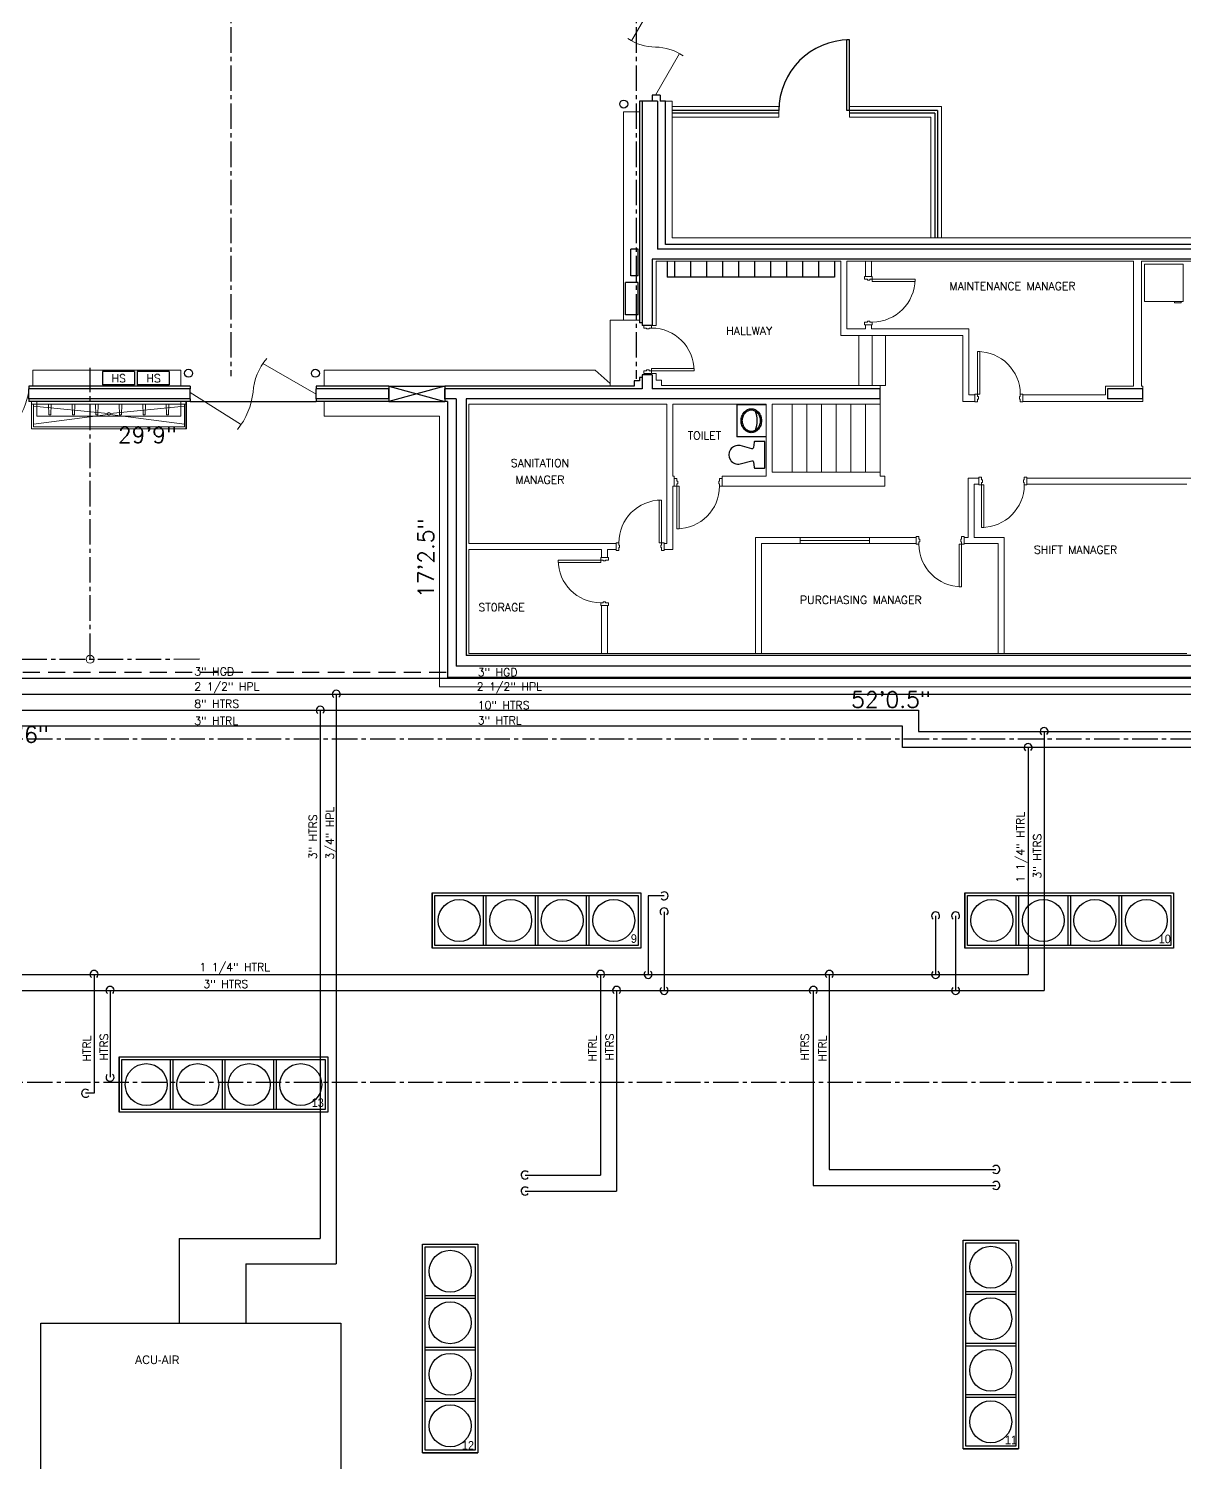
# Model space of a CAD drawing. Header units: inches. Extents: x -578 to 4567, y -980 to 6106.
# Drawn here: x 2530 to 3397, y 1670 to 2745 of the extents above; entities that cross this region are included whole.
import ezdxf
from ezdxf.enums import TextEntityAlignment as Align

# ---------------------------------------------------------------- set-up
doc = ezdxf.new("R2010")
doc.units = ezdxf.units.IN
doc.header["$LTSCALE"] = 25.4
doc.header["$MEASUREMENT"] = 0
doc.linetypes.add('CENTER2', pattern=[1.125, 0.75, -0.125, 0.125, -0.125])
doc.linetypes.add('DASHED', pattern=[0.75, 0.5, -0.25])
doc.layers.get('0').update_dxf_attribs({"linetype": 'CONTINUOUS', "lineweight": 20})
for name, color, linetype in [('A-ABOVE', 193, 'DASHED'), ('A-COL-GRID', 8, 'CENTER2'), ('A-DIMS', 1, 'CONTINUOUS'), ('A-ELEC', 6, 'CONTINUOUS'), ('A-FIXT', 4, 'CONTINUOUS'), ('A-HOSE STATION', 4, 'CONTINUOUS'), ('A-LOCKERS', 3, 'CONTINUOUS'), ('A-OPENING', 8, 'CONTINUOUS'), ('A-RAIL', 2, 'CONTINUOUS'), ('A-ROOMNAME', 6, 'CONTINUOUS'), ('A-WALL-CMU', 30, 'CONTINUOUS'), ('A-WALL-IMP', 6, 'CONTINUOUS')]:
    doc.layers.add(name, color=color, linetype=linetype)
doc.layers.add('A-AMONIA', color=7, linetype='CONTINUOUS', true_color=0x920ef1)
doc.layers.add('A-EVAPS', color=30, linetype='CONTINUOUS', true_color=0xff7f00)
for name, color, linetype, lineweight in [('A-COLUMNS', 6, 'CONTINUOUS', 20), ('A-CURB', 13, 'CONTINUOUS', 20), ('A-DOOR', 1, 'CONTINUOUS', 20), ('A-SANR-FIXT', 4, 'CONTINUOUS', 15), ('A-SPCQ', 91, 'CONTINUOUS', 25), ('A-STAIR', 4, 'CONTINUOUS', 20), ('A-WALL-GWB', 2, 'CONTINUOUS', 0), ('A-WINDOW', 4, 'CONTINUOUS', 20)]:
    doc.layers.add(name, color=color, linetype=linetype, lineweight=lineweight)
doc.styles.add('3-32', font='arial.ttf', dxfattribs={"width": 0.9, "height": 0.09375})
doc.styles.add('ROMANS', font='romans')
doc.styles.add('SIMPLEX', font='simplex')

# ---------------------------------------------------------------- blocks, each defined once
blk = doc.blocks.new('DOOR 32')
at = {"color": 0}
for p, q in [((1.75, 32), (0, 32)), ((0, 32), (0, 0)), ((1.75, 0), (1.75, 32)), ((-2, 0), (-2, -5.75)), ((0, 0), (-2, 0)), ((0, 0), (1.75, 0)), ((0, -1.75), (0, 0)), ((32, 0), (32, -1.75)), ((34, 0), (32, 0)), ((34, -5.75), (34, 0)), ((-2, -5.75), (0, -5.75)), ((0.625, -1.75), (0, -1.75)), ((0, -3.625), (0.625, -3.625)), ((0, -5.75), (0, -3.625)), ((0.625, -3.625), (0.625, -1.75)), ((31.375, -1.75), (31.375, -3.625)), ((32, -1.75), (31.375, -1.75)), ((31.375, -3.625), (32, -3.625)), ((32, -3.625), (32, -5.75)), ((32, -5.75), (34, -5.75))]:
    blk.add_line(p, q, dxfattribs=at)
blk.add_arc((0, 0), 32, 0, 90, dxfattribs=at)
blk = doc.blocks.new('HOSE STATION')
at = {"layer": 'A-HOSE STATION'}
for p, q in [((-12, 0), (-12, -10)), ((12, 0), (-12, 0)), ((12, 0), (12, -10)), ((12, -10), (-12, -10))]:
    blk.add_line(p, q, dxfattribs=at)
at = {"layer": 'A-HOSE STATION', "style": 'ROMANS'}
blk.add_text('HS', height=6, dxfattribs=at).set_placement((0.2, -5.2), align=Align.MIDDLE_CENTER)

msp = doc.modelspace()

# ---------------------------------------------------------------- linework, layer by layer
at = {"layer": 'A-ABOVE'}
msp.add_line((2488, 2262.5), (2844.5, 2262.5), dxfattribs=at)
at = {"layer": 'A-AMONIA'}
for p, q in [((2761.141776, 2245.921788), (2761.141776, 1818.857499)), ((2749.141776, 2233.921788), (2749.141776, 1837.857499)), ((3291.900657, 2217.921788), (3291.900657, 2023.891958)), ((3279.900657, 2205.921788), (3279.900657, 2035.891958)), ((2994.953039, 2094.781073), (2994.953039, 2035.891958)), ((3006.953039, 2094.781073), (2994.953039, 2094.781073)), ((3006.953039, 2094.781073), (3006.953039, 2094.781073)), ((3006.953039, 2082.781073), (3006.953039, 2023.891958)), ((3210.528668, 2079.781073), (3210.528668, 2059.515554)), ((3225.528668, 2079.781073), (3225.528668, 2047.515554)), ((3210.528668, 2059.515554), (3210.528668, 2059.515554)), ((3210.528668, 2059.515554), (3210.528668, 2035.891958)), ((3225.528668, 2047.515554), (3225.528668, 2047.515554)), ((3225.528668, 2047.515554), (3225.528668, 2023.891958)), ((2019.627134, 2035.891958), (3279.900657, 2035.891958)), ((2579.492823, 2035.891958), (2579.492823, 1946.741175)), ((2959.32879, 2035.891958), (2959.32879, 1885.499503)), ((3130.831166, 2035.891958), (3130.831166, 1889.724793)), ((2018.786316, 2023.891958), (3291.900657, 2023.891958)), ((2591.492823, 2023.891958), (2591.492823, 1958.741175)), ((2971.32879, 2023.891958), (2971.32879, 1873.499503)), ((3118.831166, 2023.891958), (3118.831166, 1877.724793)), ((2579.492823, 1946.741175), (2573.228001, 1946.741175)), ((2902.771226, 1885.499503), (2959.32879, 1885.499503)), ((3130.831166, 1889.724793), (3255.713577, 1889.724793)), ((2902.771226, 1873.499503), (2971.32879, 1873.499503)), ((3118.831166, 1877.724793), (3255.713577, 1877.724793)), ((2643.315957, 1837.857499), (2749.141776, 1837.857499)), ((2643.315957, 1837.857499), (2643.315957, 1774.518624)), ((2693.315957, 1818.857499), (2761.141776, 1818.857499)), ((2693.315957, 1818.857499), (2693.315957, 1774.518624))]:
    msp.add_line(p, q, dxfattribs=at)
for points in [[(3477.748415, 3813.977776), (3477.748415, 2205.921788), (3185.653336, 2205.921788), (3185.653336, 2221.921788), (2326.560972, 2221.921788)], [(2310.560972, 2233.921788), (3197.653336, 2233.921788), (3197.653336, 2217.921788), (3465.748415, 2217.921788), (3465.748415, 3767.277191)], [(2286.560972, 2257.921788), (3441.748415, 2257.921788)], [(2298.560972, 2245.921788), (3453.748415, 2245.921788)]]:
    msp.add_lwpolyline(points, dxfattribs=at)
for centre, start, end in [((2761.141776, 2245.921788), 312.376866966, 230.428997783), ((2749.141776, 2233.921788), 312.376866966, 230.428997783), ((3291.900657, 2217.921788), 312.376866966, 230.428997783), ((3279.900657, 2205.921788), 312.376866966, 230.428997783), ((3006.953039, 2094.781073), 222.376866966, 140.428997783), ((3006.953039, 2082.781073), 312.376866966, 230.428997783), ((3210.528668, 2079.781073), 312.376866966, 230.428997783), ((3225.528668, 2079.781073), 312.376866966, 230.428997783), ((2579.492823, 2035.891958), 312.376866966, 230.428997783), ((2959.32879, 2035.891958), 312.376866966, 230.428997783), ((2994.953039, 2035.891958), 132.376866966, 50.428997783), ((3130.831166, 2035.891958), 312.376866966, 230.428997783), ((3210.528668, 2035.891958), 132.376866966, 50.428997783), ((2591.492823, 2023.891958), 312.376866966, 230.428997783), ((2971.32879, 2023.891958), 312.376866966, 230.428997783), ((3006.953039, 2023.891958), 132.376866966, 50.428997783), ((3118.831166, 2023.891958), 312.376866966, 230.428997783), ((3225.528668, 2023.891958), 132.376866966, 50.428997783), ((2591.492823, 1958.741175), 132.376866966, 50.428997783), ((2573.228001, 1946.741175), 42.376866966, 320.428997783), ((3255.713577, 1889.724793), 222.376866966, 140.428997783), ((2902.771226, 1885.499503), 42.376866966, 320.428997784), ((2902.771226, 1873.499503), 42.376866966, 320.428997784), ((3255.713577, 1877.724793), 222.376866966, 140.428997783)]:
    msp.add_arc(centre, 3, start, end, dxfattribs=at)
at = {"layer": 'A-COL-GRID'}
for p, q in [((2682, 3517.5), (2682, 2484.5)), ((2985.999998, 3517.5), (2985.999998, 2482.5)), ((2576.5, 2272.5), (2576.5, 2490.655573)), ((2658.5, 2272.124098), (2320.279201, 2271.624098)), ((1529.210174, 2212.5), (3541.981852, 2212.5)), ((1529.210174, 1955), (3541.981852, 1955))]:
    msp.add_line(p, q, dxfattribs=at)
at = {"layer": 'A-COLUMNS'}
msp.add_circle((2576.5, 2272.124098), 3, dxfattribs=at)
at = {"layer": 'A-CURB'}
for p, q in [((3008, 2690.5), (3013, 2690.5)), ((3013, 2588), (3013, 2690.5)), ((2976.5, 2526.5), (2976.5, 2682.5)), ((2988.5, 2682.5), (2976.5, 2682.5)), ((3093, 2686.5), (3013, 2686.5)), ((3093, 2678.5), (3013, 2678.5)), ((3093, 2686.5), (3093, 2678.5)), ((3215, 2686.5), (3146, 2686.5)), ((3146, 2686.5), (3146, 2678.5)), ((3207, 2678.5), (3146, 2678.5)), ((3207, 2678.5), (3207, 2588)), ((3215, 2686.5), (3215, 2588)), ((3467, 2588), (3013, 2588)), ((2976.5, 2526.5), (2966.5, 2526.5)), ((2966.5, 2526.5), (2966.5, 2477)), ((2988.5, 2526.5), (2976.5, 2526.5)), ((2644.5, 2489), (2533.5, 2489)), ((2533.5, 2477), (2533.5, 2489)), ((2644.5, 2477), (2644.5, 2489)), ((2955.155473, 2489), (2752, 2489)), ((2752, 2477), (2752, 2489)), ((2966.488143, 2479), (2955.155473, 2489)), ((2536.5, 2465.5), (2536.5, 2454.5)), ((2644.5, 2465.5), (2644.5, 2454.5)), ((2752, 2465.5), (2752, 2454.5)), ((2644.5, 2454.5), (2536.5, 2454.5)), ((2838.5, 2454.5), (2752, 2454.5)), ((2838.5, 2454.5), (2838.5, 2251.5)), ((3425, 2251.5), (2838.5, 2251.5))]:
    msp.add_line(p, q, dxfattribs=at)
at = {"layer": 'A-DOOR'}
for p, q in [((3000.477074, 2767.084651), (2982.477074, 2735.907737)), ((3000.477074, 2695.084651), (3018.477074, 2726.261566)), ((2746, 2471), (2706.132462, 2494)), ((2651.5, 2472.267583), (2689.270901, 2448.5))]:
    msp.add_line(p, q, dxfattribs=at)
for centre, radius, start, end in [((3000.477074, 2767.084651), 36, 235, 270), ((3000.477074, 2695.084651), 36, 55, 90), ((2740.95279, 2469.8426), 42.286009, 139.095173493, 176.404794907), ((2485.366369, 2478.521364), 45.37463, 318.469017141, 354.092132379), ((2646.001717, 2478.102444), 53.045579, 320.649652294, 353.931093015)]:
    msp.add_arc(centre, radius, start, end, dxfattribs=at)
at = {"layer": 'A-ELEC'}
for p, q in [((2987.5, 2579.5), (2982, 2579.5)), ((2982, 2559.5), (2982, 2579.5)), ((2987.5, 2559.5), (2987.5, 2579.5)), ((2987.5, 2559.5), (2982, 2559.5)), ((2987.5, 2554.5), (2978, 2554.5)), ((2978, 2530.5), (2978, 2554.5)), ((2987.5, 2530.5), (2987.5, 2554.5)), ((2987.5, 2530.5), (2978, 2530.5))]:
    msp.add_line(p, q, dxfattribs=at)
at = {"layer": 'A-EVAPS'}
for p, q in [((2832.986891, 2097.083073), (2832.986891, 2055.583073)), ((3232.365385, 2097.083073), (3232.365385, 2055.583073)), ((2834.986891, 2057.583073), (2834.986891, 2095.083073)), ((2834.986891, 2095.083073), (2987.486891, 2095.083073)), ((2871.611891, 2057.583073), (2871.611891, 2095.083073)), ((2873.611891, 2057.583073), (2873.611891, 2095.083073)), ((2910.236891, 2095.083073), (2910.236891, 2057.583073)), ((2912.236891, 2095.083073), (2912.236891, 2057.583073)), ((2948.861891, 2057.583073), (2948.861891, 2095.083073)), ((2950.861891, 2057.583073), (2950.861891, 2095.083073)), ((2987.486891, 2095.083073), (2987.486891, 2057.583073)), ((3234.365385, 2057.583073), (3234.365385, 2095.083073)), ((3234.365385, 2095.083073), (3386.865385, 2095.083073)), ((3270.990385, 2057.583073), (3270.990385, 2095.083073)), ((3272.990385, 2057.583073), (3272.990385, 2095.083073)), ((3309.615385, 2095.083073), (3309.615385, 2057.583073)), ((3311.615385, 2095.083073), (3311.615385, 2057.583073)), ((3348.240385, 2057.583073), (3348.240385, 2095.083073)), ((3350.240385, 2057.583073), (3350.240385, 2095.083073)), ((3386.865385, 2095.083073), (3386.865385, 2057.583073)), ((2987.486891, 2057.583073), (2834.986891, 2057.583073)), ((3386.865385, 2057.583073), (3234.365385, 2057.583073)), ((2598.329473, 1974.043176), (2598.329473, 1932.543176)), ((2600.329473, 1934.543176), (2600.329473, 1972.043176)), ((2600.329473, 1972.043176), (2752.829473, 1972.043176)), ((2636.954473, 1934.543176), (2636.954473, 1972.043176)), ((2638.954473, 1934.543176), (2638.954473, 1972.043176)), ((2675.579473, 1972.043176), (2675.579473, 1934.543176)), ((2677.579473, 1972.043176), (2677.579473, 1934.543176)), ((2714.204473, 1934.543176), (2714.204473, 1972.043176)), ((2716.204473, 1934.543176), (2716.204473, 1972.043176)), ((2752.829473, 1972.043176), (2752.829473, 1934.543176)), ((2752.829473, 1934.543176), (2600.329473, 1934.543176)), ((2827.765033, 1679.144049), (2827.765033, 1831.644049)), ((2827.765033, 1831.644049), (2865.265033, 1831.644049)), ((2865.265033, 1831.644049), (2865.265033, 1679.144049)), ((3233.14241, 1682.144049), (3233.14241, 1834.644049)), ((3233.14241, 1834.644049), (3270.64241, 1834.644049)), ((3270.64241, 1834.644049), (3270.64241, 1682.144049)), ((2865.265033, 1795.019049), (2827.765033, 1795.019049)), ((3270.64241, 1798.019049), (3233.14241, 1798.019049)), ((3270.64241, 1796.019049), (3233.14241, 1796.019049)), ((2865.265033, 1793.019049), (2827.765033, 1793.019049)), ((2827.765033, 1756.394049), (2865.265033, 1756.394049)), ((2827.765033, 1754.394049), (2865.265033, 1754.394049)), ((3233.14241, 1759.394049), (3270.64241, 1759.394049)), ((3233.14241, 1757.394049), (3270.64241, 1757.394049)), ((3270.64241, 1720.769049), (3233.14241, 1720.769049)), ((2865.265033, 1717.769049), (2827.765033, 1717.769049)), ((2865.265033, 1715.769049), (2827.765033, 1715.769049)), ((3270.64241, 1718.769049), (3233.14241, 1718.769049)), ((2825.765033, 1677.144049), (2867.265033, 1677.144049)), ((2865.265033, 1679.144049), (2827.765033, 1679.144049)), ((3231.14241, 1680.144049), (3272.64241, 1680.144049)), ((3270.64241, 1682.144049), (3233.14241, 1682.144049))]:
    msp.add_line(p, q, dxfattribs=at)
for points in [[(2989.486891, 2055.583073), (2832.986891, 2055.583073), (2832.986891, 2097.083073), (2989.486891, 2097.083073)], [(3388.865385, 2055.583073), (3232.365385, 2055.583073), (3232.365385, 2097.083073), (3388.865385, 2097.083073)], [(2754.829473, 1932.543176), (2598.329473, 1932.543176), (2598.329473, 1974.043176), (2754.829473, 1974.043176)], [(2867.265033, 1833.644049), (2867.265033, 1677.144049), (2825.765033, 1677.144049), (2825.765033, 1833.644049)], [(3272.64241, 1836.644049), (3272.64241, 1680.144049), (3231.14241, 1680.144049), (3231.14241, 1836.644049)], [(2539.740965, 1774.518624), (2764.667897, 1774.518624), (2764.667897, 1657.716458), (2539.740965, 1657.716458)]]:
    msp.add_lwpolyline(points, close=True, dxfattribs=at)
for centre in [(2853.299391, 2076.333073), (2891.924391, 2076.333073), (2930.549391, 2076.333073), (2969.174391, 2076.333073), (3252.677885, 2076.333073), (3291.302885, 2076.333073), (3329.927885, 2076.333073), (3368.552885, 2076.333073), (2618.641973, 1953.293176), (2657.266973, 1953.293176), (2695.891973, 1953.293176), (2734.516973, 1953.293176), (2846.515033, 1813.331549), (3251.89241, 1816.331549), (2846.515033, 1774.706549), (3251.89241, 1777.706549), (3251.89241, 1739.081549), (2846.515033, 1736.081549), (2846.515033, 1697.456549), (3251.89241, 1700.456549)]:
    msp.add_circle(centre, 15.717231, dxfattribs=at)
at = {"layer": 'A-FIXT', "lineweight": -3}
for p, q in [((3061.5, 2463.00166), (3061.5, 2439.00166)), ((3083.5, 2463.00166), (3061.5, 2463.00166)), ((3083.5, 2439.00166), (3061.5, 2439.00166))]:
    msp.add_line(p, q, dxfattribs=at)
at = {"layer": 'A-FIXT', "lineweight": -3, "flags": 128}
for points in [[(3072.350005, 2442.001653, -0.1138491569), (3069.486725, 2442.662178, -0.1035826001), (3066.940638, 2444.637691, -0.0917476607), (3065.299448, 2447.494072, -0.0848346372), (3064.700005, 2451.001653, -0.0848346372), (3065.299448, 2454.509233, -0.0917476607), (3066.940638, 2457.365614, -0.1035826001), (3069.486725, 2459.341127, -0.1138491569), (3072.350005, 2460.001653, -0.1138491569), (3075.213285, 2459.341127, -0.1035826001), (3077.759372, 2457.365614, -0.0917476607), (3079.400562, 2454.509233, -0.0848346372), (3080.000005, 2451.001653, -0.0848346372), (3079.400562, 2447.494072, -0.0917476607), (3077.759372, 2444.637691, -0.1035826001), (3075.213285, 2442.662178, -0.1138491569)], [(3072.350582, 2442.000693, -0.1138491569), (3069.487302, 2442.661219, -0.1035826001), (3066.941215, 2444.636732, -0.0917476607), (3065.300025, 2447.493112, -0.0848346372), (3064.700582, 2451.000693, -0.0848346372), (3065.300025, 2454.508274, -0.0917476607), (3066.941215, 2457.364654, -0.1035826001), (3069.487302, 2459.340167, -0.1138491569), (3072.350582, 2460.000693, -0.1138491569), (3075.213862, 2459.340167, -0.1035826001), (3077.759949, 2457.364654, -0.0917476607), (3079.401139, 2454.508274, -0.0848346372), (3080.000582, 2451.000693, -0.0848346372), (3079.401139, 2447.493112, -0.0917476607), (3077.759949, 2444.636732, -0.1035826001), (3075.213862, 2442.661219, -0.1138491569)], [(3072.350005, 2442.901653, -0.1138491569), (3069.880983, 2443.471227, -0.1035826001), (3067.626383, 2445.220575, -0.0917476607), (3066.148368, 2447.792961, -0.0848346372), (3065.600005, 2451.001653, -0.0848346372), (3066.148368, 2454.210344, -0.0917476607), (3067.626383, 2456.78273, -0.1035826001), (3069.880983, 2458.532078, -0.1138491569), (3072.350005, 2459.101653, -0.1138491569), (3074.819027, 2458.532078, -0.1035826001), (3077.073626, 2456.78273, -0.0917476608), (3078.551642, 2454.210344, -0.0848346372), (3079.100005, 2451.001653, -0.0848346372), (3078.551642, 2447.792961, -0.0917476607), (3077.073626, 2445.220575, -0.1035826001), (3074.819027, 2443.471227, -0.1138491569)], [(3072.350582, 2442.900693, -0.1138491569), (3069.88156, 2443.470268, -0.1035826001), (3067.626961, 2445.219616, -0.0917476607), (3066.148945, 2447.792001, -0.0848346372), (3065.600582, 2451.000693, -0.0848346372), (3066.148945, 2454.209385, -0.0917476607), (3067.626961, 2456.78177, -0.1035826001), (3069.88156, 2458.531118, -0.1138491569), (3072.350582, 2459.100693, -0.1138491569), (3074.819604, 2458.531118, -0.1035826001), (3077.074204, 2456.78177, -0.0917476608), (3078.552219, 2454.209385, -0.0848346372), (3079.100582, 2451.000693, -0.0848346372), (3078.552219, 2447.792001, -0.0917476607), (3077.074204, 2445.219616, -0.1035826001), (3074.819604, 2443.470268, -0.1138491569)], [(3075, 2435.491034, 0.4142135624), (3074.5, 2434.991034), (3073.985878, 2430.803918, -0.4350330408), (3072.787881, 2429.963801), (3063.953053, 2432.338561, 1.2344679231), (3063.953053, 2418.643506), (3072.787881, 2421.018267, -0.4350330408), (3073.985878, 2420.17815), (3074.5, 2415.991034, 0.4142135624), (3075, 2415.491034), (3082, 2415.491034, 0.4142135624), (3082.5, 2415.991034), (3082.5, 2434.991034, 0.4142135624), (3082, 2435.491034)], [(3075.000646, 2435.489989, 0.4142135624), (3074.500646, 2434.989989), (3073.986525, 2430.802873, -0.4350330408), (3072.788528, 2429.962756), (3063.9537, 2432.337516, 1.2344679231), (3063.9537, 2418.642461), (3072.788528, 2421.017222, -0.4350330408), (3073.986525, 2420.177105), (3074.500646, 2415.989989, 0.4142135624), (3075.000646, 2415.489989), (3082.000646, 2415.489989, 0.4142135624), (3082.500646, 2415.989989), (3082.500646, 2434.989989, 0.4142135624), (3082.000646, 2435.489989)]]:
    msp.add_lwpolyline(points, format="xyb", close=True, dxfattribs=at)
for points in [[(3075.534284, 2443.873591, 0.1605731334), (3075.534284, 2458.129714)], [(3075.534861, 2443.872631, 0.1605731334), (3075.534861, 2458.128755)]]:
    msp.add_lwpolyline(points, format="xyb", dxfattribs=at)
at = {"layer": 'A-LOCKERS'}
for p, q in [((3009.317665, 2570.5), (3009.317665, 2558.5)), ((3014.817665, 2570.5), (3014.817665, 2558.5)), ((3026.817665, 2570.5), (3026.817665, 2558.5)), ((3038.817665, 2570.5), (3038.817665, 2558.5)), ((3050.817665, 2570.5), (3050.817665, 2558.5)), ((3062.817665, 2570.5), (3062.817665, 2558.5)), ((3074.817665, 2570.5), (3074.817665, 2558.5)), ((3086.817665, 2570.5), (3086.817665, 2558.5)), ((3098.817665, 2570.5), (3098.817665, 2558.5)), ((3110.817665, 2570.5), (3110.817665, 2558.5)), ((3122.817665, 2570.5), (3122.817665, 2558.5)), ((3134.817665, 2570.5), (3134.817665, 2558.5)), ((3134.817665, 2558.5), (3009.317665, 2558.5))]:
    msp.add_line(p, q, dxfattribs=at)
at = {"layer": 'A-OPENING'}
for p, q in [((2800.5, 2477), (2842.5, 2465.5)), ((2842.5, 2477), (2800.5, 2465.5)), ((2800.5, 2477), (2800.5, 2465.5)), ((2800.5, 2477), (2842.5, 2477)), ((2842.5, 2477), (2842.5, 2465.5)), ((2800.5, 2465.5), (2842.5, 2465.5))]:
    msp.add_line(p, q, dxfattribs=at)
at = {"layer": 'A-RAIL'}
for p, q in [((3144, 2683.5), (3144, 2736.5)), ((3146, 2736.5), (3144, 2736.5)), ((3146, 2683.5), (3146, 2736.5)), ((3093, 2683.5), (3013, 2683.5)), ((3093, 2681.5), (3013, 2681.5)), ((3146, 2683.5), (3144, 2683.5)), ((3212, 2683.5), (3146, 2683.5)), ((3210, 2681.5), (3146, 2681.5)), ((3210, 2681.5), (3210, 2588)), ((3212, 2683.5), (3212, 2588)), ((2651.5, 2465.5), (2746, 2465.5))]:
    msp.add_line(p, q, dxfattribs=at)
for centre in [(2976.658556, 2688.395835), (2650.371747, 2486.543576), (2745.460963, 2486.543576)]:
    msp.add_circle(centre, 3, dxfattribs=at)
msp.add_arc((3146, 2683.5), 53, 90, 180, dxfattribs=at)
at = {"layer": 'A-SANR-FIXT'}
for p, q in [((2532.552382, 2465.5), (2532.552382, 2445)), ((2648.885716, 2465.5), (2532.552382, 2465.5)), ((2532.552382, 2463.495895), (2648.885716, 2463.495895)), ((2534.052382, 2446.5), (2534.052382, 2463.495895)), ((2534.052382, 2461.995895), (2589.75033, 2456.480173)), ((2545.352382, 2463.495895), (2545.602382, 2455.495895)), ((2547.102382, 2455.495895), (2547.352382, 2463.495895)), ((2563.019049, 2463.495895), (2563.269049, 2455.495895)), ((2564.769049, 2455.495895), (2565.019049, 2463.495895)), ((2580.685716, 2463.495895), (2580.935716, 2455.495895)), ((2582.435716, 2455.495895), (2582.685716, 2463.495895)), ((2591.687768, 2456.480173), (2647.385716, 2461.995895)), ((2598.352382, 2463.495895), (2598.602382, 2455.495895)), ((2600.102382, 2455.495895), (2600.352382, 2463.495895)), ((2616.019049, 2463.495895), (2616.269049, 2455.495895)), ((2617.769049, 2455.495895), (2618.019049, 2463.495895)), ((2633.685716, 2463.495895), (2633.935716, 2455.495895)), ((2635.435716, 2455.495895), (2635.685716, 2463.495895)), ((2647.385716, 2463.495895), (2647.385716, 2446.5)), ((2648.219049, 2465.5), (2648.219049, 2445)), ((2648.885716, 2445), (2648.885716, 2465.5)), ((2589.824336, 2455.785373), (2534.052382, 2448.5)), ((2545.602382, 2455.495895), (2547.102382, 2455.495895)), ((2563.269049, 2455.495895), (2564.769049, 2455.495895)), ((2580.935716, 2455.495895), (2582.435716, 2455.495895)), ((2647.385716, 2448.5), (2591.613762, 2455.785373)), ((2598.602382, 2455.495895), (2600.102382, 2455.495895)), ((2616.269049, 2455.495895), (2617.769049, 2455.495895)), ((2633.935716, 2455.495895), (2635.435716, 2455.495895)), ((2532.552382, 2445), (2648.885716, 2445)), ((2647.385716, 2446.5), (2534.052382, 2446.5))]:
    msp.add_line(p, q, dxfattribs=at)
msp.add_circle((2590.719049, 2456.232014), 1, dxfattribs=at)
at = {"layer": 'A-SPCQ', "lineweight": 15}
for p, q in [((3396.190169, 2568.356681), (3367.190169, 2568.356681)), ((3367.190169, 2568.356681), (3367.190169, 2540.356681)), ((3396.190169, 2540.356681), (3396.190169, 2568.356681)), ((3367.190169, 2540.356681), (3396.190169, 2540.356681)), ((3389.756746, 2540.356681), (3389.756746, 2539.356681)), ((3394.756746, 2539.356681), (3389.756746, 2539.356681)), ((3394.756746, 2539.356681), (3394.756746, 2540.356681))]:
    msp.add_line(p, q, dxfattribs=at)
at = {"layer": 'A-STAIR'}
for p, q in [((3153, 2515), (3153, 2477.5)), ((3173, 2515), (3153, 2515)), ((3163, 2515), (3163, 2477.5)), ((3173, 2515), (3173, 2477.5)), ((3173, 2477.5), (3153, 2477.5)), ((3103, 2412.5), (3103, 2463.5)), ((3114, 2412.5), (3114, 2463.5)), ((3125, 2412.5), (3125, 2463.5)), ((3136, 2412.5), (3136, 2463.5)), ((3147, 2412.5), (3147, 2463.5)), ((3158, 2412.5), (3158, 2463.5)), ((3169, 2412.5), (3169, 2463.5))]:
    msp.add_line(p, q, dxfattribs=at)
at = {"layer": 'A-WALL-CMU'}
for p, q in [((3002, 2690.5), (2990.5, 2690.5)), ((2990.5, 2690.5), (2990.5, 2522.5)), ((3002, 2690.5), (3002, 2579.5)), ((2998, 2572), (2998, 2522.5)), ((3490, 2572), (2998, 2572)), ((3478.5, 2579.5), (3002, 2579.5)), ((2998, 2522.5), (2990.5, 2522.5)), ((2998, 2485.5), (2990.5, 2485.5)), ((2990.5, 2485.5), (2990.5, 2475)), ((2998, 2485.5), (2998, 2475)), ((2530.5, 2467.5), (2530.5, 2475)), ((2651.5, 2475), (2530.5, 2475)), ((2651.5, 2475), (2530.5, 2475)), ((2651.5, 2467.5), (2651.5, 2475)), ((2746, 2467.5), (2746, 2475)), ((2800.5, 2475), (2746, 2475)), ((2800.5, 2467.5), (2800.5, 2475)), ((2842.5, 2467.5), (2842.5, 2475)), ((2990.5, 2475), (2842.5, 2475)), ((3169, 2475), (2998, 2475)), ((3169, 2467.5), (3169, 2475)), ((3366, 2475), (3339.5, 2475)), ((3339.5, 2475), (3339.5, 2467.5)), ((3366, 2467.5), (3366, 2475)), ((2651.5, 2467.5), (2530.5, 2467.5)), ((2800.5, 2467.5), (2746, 2467.5)), ((2851, 2467.5), (2842.5, 2467.5)), ((2851, 2467.5), (2851, 2267)), ((3169, 2467.5), (2858.5, 2467.5)), ((2858.5, 2467.5), (2858.5, 2275)), ((3366, 2467.5), (3339.5, 2467.5)), ((3479.5, 2275), (2858.5, 2275)), ((3471, 2267), (2851, 2267))]:
    msp.add_line(p, q, dxfattribs=at)
at = {"layer": 'A-WALL-GWB'}
for p, q in [((3139.5, 2570.5), (3001, 2570.5)), ((3001, 2570.5), (3001, 2522.5)), ((3139.5, 2570.5), (3139.5, 2515)), ((3144, 2570.5), (3144, 2520)), ((3359, 2570.5), (3144, 2570.5)), ((3158, 2570.5), (3158, 2559)), ((3162.5, 2570.5), (3162.5, 2559)), ((3359, 2570.5), (3359, 2477)), ((3365, 2570.5), (3365, 2477)), ((3430, 2570.5), (3365, 2570.5)), ((3162.5, 2559), (3158, 2559)), ((3001, 2522.5), (2998, 2522.5)), ((3158, 2520), (3144, 2520)), ((3162.5, 2523), (3158, 2523)), ((3158, 2523), (3158, 2520)), ((3162.5, 2523), (3162.5, 2520)), ((3235.5, 2520), (3162.5, 2520)), ((3235.5, 2520), (3235.5, 2470.5)), ((3231, 2515), (3139.5, 2515)), ((3231, 2515), (3231, 2465.5)), ((3001, 2486.5), (2998, 2486.5)), ((2998, 2486.5), (2998, 2486.5)), ((3001, 2486.5), (3001, 2481.5)), ((3005, 2481.5), (3001, 2481.5)), ((3005, 2481.5), (3005, 2477.5)), ((3169, 2477.5), (3005, 2477.5)), ((3169, 2477.5), (3169, 2463.5)), ((3338, 2477), (3338, 2470.5)), ((3359, 2477), (3338, 2477)), ((3366, 2477), (3365, 2477)), ((3366, 2477), (3366, 2465.5)), ((2860.5, 2463.5), (2860.5, 2359)), ((3009, 2463.5), (2860.5, 2463.5)), ((3009, 2463.5), (3009, 2359)), ((3083.5, 2463.5), (3013.5, 2463.5)), ((3013.5, 2463.5), (3013.5, 2409.5)), ((3083.5, 2463.5), (3083.5, 2409.5)), ((3169, 2463.5), (3088, 2463.5)), ((3088, 2463.5), (3088, 2412.5)), ((3240, 2465.5), (3231, 2465.5)), ((3240, 2470.5), (3235.5, 2470.5)), ((3240, 2470.5), (3240, 2465.5)), ((3276, 2470.5), (3276, 2465.5)), ((3338, 2470.5), (3276, 2470.5)), ((3366, 2465.5), (3276, 2465.5)), ((3014.5, 2409.5), (3013.5, 2409.5)), ((3014.5, 2409.5), (3014.5, 2402)), ((3083.5, 2409.5), (3050.5, 2409.5)), ((3050.5, 2409.5), (3050.5, 2402)), ((3169, 2412.5), (3088, 2412.5)), ((3169, 2412.5), (3169, 2409.5)), ((3172.5, 2409.5), (3169, 2409.5)), ((3172.5, 2409.5), (3172.5, 2402)), ((3235, 2408), (3235, 2363.5)), ((3243, 2408), (3235, 2408)), ((3243, 2408), (3243, 2403.5)), ((3403.5, 2408), (3279, 2408)), ((3279, 2408), (3279, 2403.5)), ((3013.5, 2402), (3013.5, 2354.5)), ((3014.5, 2402), (3013.5, 2402)), ((3172.5, 2402), (3050.5, 2402)), ((3239.5, 2403.5), (3239.5, 2363.5)), ((3243, 2403.5), (3239.5, 2403.5)), ((3399, 2403.5), (3279, 2403.5)), ((2971, 2359), (2860.5, 2359)), ((2860.5, 2354.5), (2960, 2354.5)), ((2860.5, 2354.5), (2860.5, 2276.5)), ((2960, 2354.5), (2960, 2348.5)), ((2964.5, 2354.5), (2964.5, 2348.5)), ((2964.5, 2354.5), (2971, 2354.5)), ((2971, 2359), (2971, 2354.5)), ((3009, 2359), (3007, 2359)), ((3007, 2359), (3007, 2354.5)), ((3013.5, 2354.5), (3007, 2354.5)), ((3075.5, 2363.5), (3075.5, 2276.5)), ((3196, 2363.5), (3075.5, 2363.5)), ((3196, 2359), (3080, 2359)), ((3080, 2359), (3080, 2276.5)), ((3196, 2363.5), (3196, 2359)), ((3235, 2363.5), (3232, 2363.5)), ((3232, 2363.5), (3232, 2359)), ((3257.5, 2359), (3232, 2359)), ((3262, 2363.5), (3239.5, 2363.5)), ((3257.5, 2359), (3257.5, 2276.5)), ((3262, 2363.5), (3262, 2276.5)), ((2960, 2348.5), (2964.5, 2348.5)), ((2960, 2312.5), (2964.5, 2312.5)), ((2960, 2312.5), (2960, 2276.5)), ((2964.5, 2312.5), (2964.5, 2276.5)), ((3399, 2276.5), (2860.5, 2276.5))]:
    msp.add_line(p, q, dxfattribs=at)
at = {"layer": 'A-WALL-IMP'}
for p, q in [((2988.5, 2690.5), (2988.5, 2524.5)), ((2990.5, 2690.5), (2988.5, 2690.5)), ((2998, 2695), (2998, 2690.5)), ((3004, 2695), (2998, 2695)), ((3004, 2695), (3004, 2690.5)), ((3008, 2690.5), (3004, 2690.5)), ((3008, 2583), (3008, 2690.5)), ((3474.5, 2583), (3008, 2583)), ((2990.5, 2524.5), (2988.5, 2524.5)), ((2988.5, 2483.5), (2988.5, 2481)), ((2990.5, 2483.5), (2988.5, 2483.5)), ((2651.5, 2477), (2530.5, 2477)), ((2530.5, 2477), (2530.5, 2475)), ((2651.5, 2477), (2651.5, 2475)), ((2746, 2477), (2746, 2475)), ((2800.5, 2477), (2746, 2477)), ((2984.5, 2477), (2842.5, 2477)), ((2984.5, 2481), (2984.5, 2477)), ((2988.5, 2481), (2984.5, 2481)), ((2530.5, 2467.5), (2530.5, 2465.5)), ((2651.5, 2465.5), (2530.5, 2465.5)), ((2651.5, 2467.5), (2651.5, 2465.5)), ((2746, 2467.5), (2746, 2465.5)), ((2800.5, 2465.5), (2746, 2465.5)), ((2844.5, 2465.5), (2842.5, 2465.5)), ((2844.5, 2465.5), (2844.5, 2258.5)), ((3469, 2258.5), (2844.5, 2258.5))]:
    msp.add_line(p, q, dxfattribs=at)
at = {"layer": 'A-WINDOW'}
for p, q in [((3109, 2363.5), (3109, 2359)), ((3109, 2361.25), (3161, 2361.25)), ((3161, 2363.5), (3161, 2359))]:
    msp.add_line(p, q, dxfattribs=at)

# ---------------------------------------------------------------- block references
at = {"layer": 'A-DOOR'}
for p, rotation in [((3163.079327, 2557), 270), ((3230, 2358.5), 180)]:
    msp.add_blockref('DOOR 32', p, dxfattribs=dict(at, rotation=rotation))
at = {"layer": 'A-DOOR', "xscale": -1}
for p, rotation in [((2997.465613, 2488.5), 270), ((3016.5, 2402), 180), ((3245, 2403), 180), ((2959.5, 2346.5), 90)]:
    msp.add_blockref('DOOR 32', p, dxfattribs=dict(at, rotation=rotation))
at = {"layer": 'A-DOOR'}
msp.add_blockref('DOOR 32', (3242, 2470.838821), dxfattribs=at)
at = {"layer": 'A-DOOR', "xscale": -1}
msp.add_blockref('DOOR 32', (3005, 2359.5), dxfattribs=at)
at = {"layer": 'A-HOSE STATION'}
for p in [(2597.879023, 2488), (2623.943317, 2488)]:
    msp.add_blockref('HOSE STATION', p, dxfattribs=at)

# ---------------------------------------------------------------- texts
at = {"layer": 'A-AMONIA', "char_height": 6, "attachment_point": 4, "style": 'ROMANS'}
for s, insert in [('3" HGD', (2654.680983, 2262.991456)), ('3" HGD', (2867.202073, 2262.4228)), ('8" HTRS', (2654.680983, 2238.795238)), ('10" HTRS', (2867.202073, 2237.720007)), ('3" HTRL', (2654.680983, 2226.002169)), ('3" HTRL', (2867.202073, 2226.356411)), ('1 1/4" HTRL', (2658.547203, 2040.35288)), ('3" HTRS', (2661.490796, 2028.669382))]:
    msp.add_mtext(s, dxfattribs=dict(at, insert=insert))
at = {"layer": 'A-AMONIA', "char_height": 6, "width": 97.10632374, "attachment_point": 4, "style": 'ROMANS'}
for insert in [(2654.680983, 2250.693052), (2866.45538, 2250.693052)]:
    msp.add_mtext('\\A1;2 1/2" HPL', dxfattribs=dict(at, insert=insert))
at = {"layer": 'A-AMONIA', "char_height": 6, "attachment_point": 4, "rotation": 90, "style": 'ROMANS'}
for s, insert in [('\\A1;{\\H1x;3/4}" HPL', (2757.393301, 2122.017035)), ('3" HTRS', (2743.652994, 2122.226864)), ('1 1/4" HTRL', (3275.108965, 2104.80082)), ('3" HTRS', (3286.792464, 2107.744413)), ('HTRL', (2574.021213, 1970.490787)), ('HTRS', (2586.952905, 1971.237963)), ('HTRL', (2953.167933, 1970.490787)), ('HTRS', (2966.099625, 1971.237963)), ('HTRS', (3112.401564, 1971.237963)), ('HTRL', (3125.604556, 1970.490787))]:
    msp.add_mtext(s, dxfattribs=dict(at, insert=insert))
at = {"layer": 'A-DIMS', "style": 'SIMPLEX'}
for s, p in [('29\'9"', (2619.536895, 2440.300237)), ('52\'0.5"', (3177.067188, 2241.905942)), ('81\'6"', (2523.464685, 2215.787581))]:
    msp.add_text(s, height=12, dxfattribs=at).set_placement(p, align=Align.MIDDLE)
msp.add_text('17\'2.5"', height=12, rotation=90, dxfattribs=at).set_placement((2828.404335, 2347.900679), align=Align.MIDDLE)
at = {"layer": 'A-EVAPS', "char_height": 6.48, "attachment_point": 1, "style": '3-32'}
for s, insert in [('9', (2982.021913, 2066.013568)), ('10', (3377.825269, 2065.751941)), ('13', (2742.722087, 1942.97367)), ('ACU-AIR', (2610.170819, 1750.211795)), ('11', (3262.555056, 1690.080534)), ('12', (2855.347745, 1686.03335))]:
    msp.add_mtext_dynamic_manual_height_columns(s, width=15.63978886, gutter_width=32.4, heights=[0], dxfattribs=dict(at, insert=insert))
at = {"layer": 'A-ROOMNAME', "style": 'ROMANS'}
for s, p in [('MAINTENANCE MANAGER', (3268.219757, 2551.92916)), ('HALLWAY', (3070.770491, 2518.444794)), ('TOILET', (3037.216623, 2439.829134)), ('SANITATION', (2913.858992, 2419.26913)), ('MANAGER', (2913.858992, 2406.766727)), ('SHIFT MANAGER', (3315.501061, 2354.311023)), ('ST0RAGE', (2885.063708, 2311.094427)), ('PURCHASING MANAGER', (3154.449497, 2316.594427))]:
    msp.add_text(s, height=6, dxfattribs=at).set_placement(p, align=Align.MIDDLE)

doc.saveas('drawing.dxf')
